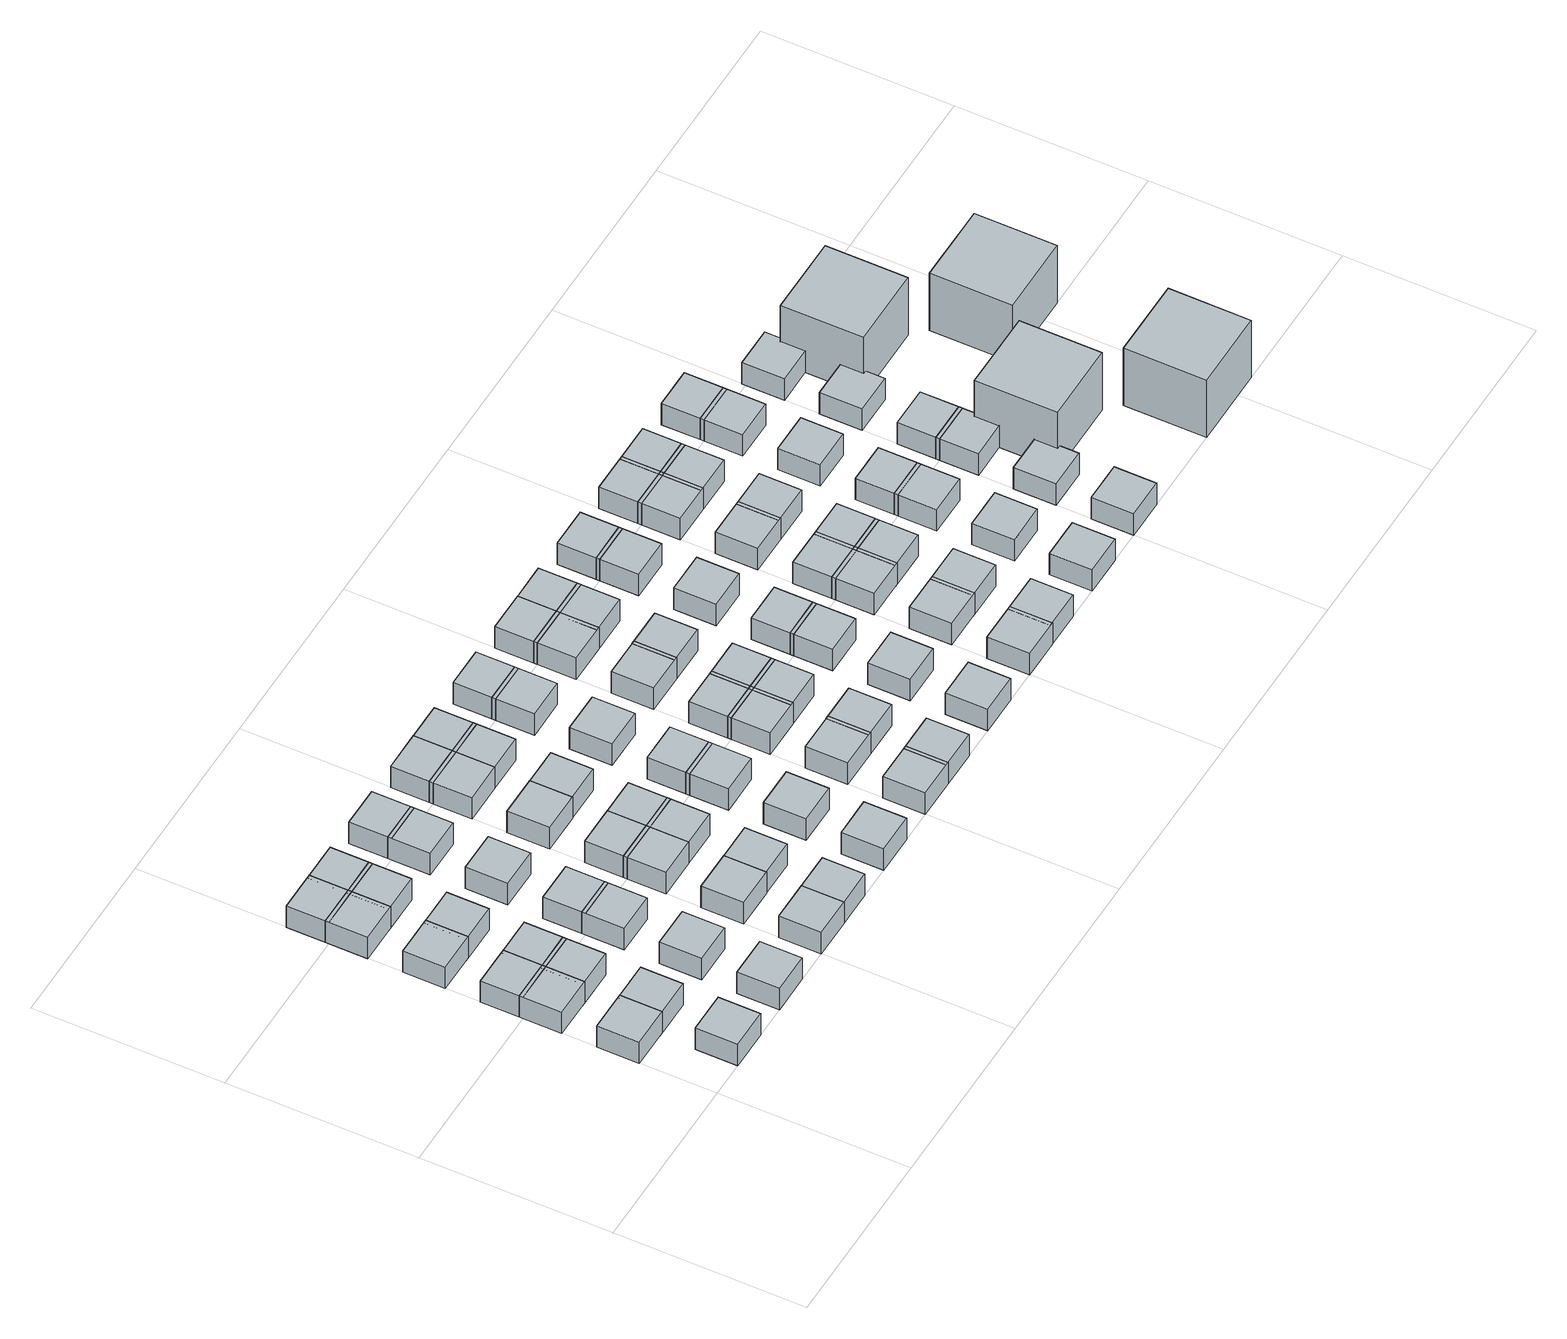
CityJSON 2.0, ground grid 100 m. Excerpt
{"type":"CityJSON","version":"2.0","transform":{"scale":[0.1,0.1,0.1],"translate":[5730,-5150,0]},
"CityObjects":{
"object1":{"type":"GenericCityObject","geometry":[{"type":"Solid","lod":"1","boundaries":[[[[0,1,2,3]],[[4,5,1,0]],[[5,6,2,1]],[[6,7,3,2]],[[7,4,0,3]],[[7,6,5,4]]]]}]},
"object2":{"type":"GenericCityObject","geometry":[{"type":"Solid","lod":"1","boundaries":[[[[8,9,10,11]],[[12,13,9,8]],[[13,14,10,9]],[[14,15,11,10]],[[15,12,8,11]],[[15,14,13,12]]]]}]},
"object3":{"type":"GenericCityObject","geometry":[{"type":"Solid","lod":"1","boundaries":[[[[16,17,18,19]],[[20,21,17,16]],[[21,22,18,17]],[[22,23,19,18]],[[23,20,16,19]],[[23,22,21,20]]]]}]},
"object4":{"type":"GenericCityObject","geometry":[{"type":"Solid","lod":"1","boundaries":[[[[24,25,26,27]],[[28,29,25,24]],[[29,30,26,25]],[[30,31,27,26]],[[31,28,24,27]],[[31,30,29,28]]]]}]},
"object5":{"type":"GenericCityObject","geometry":[{"type":"Solid","lod":"1","boundaries":[[[[32,33,34,35]],[[36,37,33,32]],[[37,38,34,33]],[[38,39,35,34]],[[39,36,32,35]],[[39,38,37,36]]]]}]},
"object6":{"type":"GenericCityObject","geometry":[{"type":"Solid","lod":"1","boundaries":[[[[40,41,42,43]],[[44,45,41,40]],[[45,46,42,41]],[[46,47,43,42]],[[47,44,40,43]],[[47,46,45,44]]]]}]},
"object7":{"type":"GenericCityObject","geometry":[{"type":"Solid","lod":"1","boundaries":[[[[48,49,50,51]],[[52,53,49,48]],[[53,54,50,49]],[[54,55,51,50]],[[55,52,48,51]],[[55,54,53,52]]]]}]},
"object8":{"type":"GenericCityObject","geometry":[{"type":"Solid","lod":"1","boundaries":[[[[56,57,58,59]],[[60,61,57,56]],[[61,62,58,57]],[[62,63,59,58]],[[63,60,56,59]],[[63,62,61,60]]]]}]},
"object9":{"type":"GenericCityObject","geometry":[{"type":"Solid","lod":"1","boundaries":[[[[64,65,66,67]],[[68,69,65,64]],[[69,70,66,65]],[[70,71,67,66]],[[71,68,64,67]],[[71,70,69,68]]]]}]},
"object10":{"type":"GenericCityObject","geometry":[{"type":"Solid","lod":"1","boundaries":[[[[72,73,74,75]],[[76,77,73,72]],[[77,78,74,73]],[[78,79,75,74]],[[79,76,72,75]],[[79,78,77,76]]]]}]},
"object11":{"type":"GenericCityObject","geometry":[{"type":"Solid","lod":"1","boundaries":[[[[80,81,82,83]],[[84,85,81,80]],[[85,86,82,81]],[[86,87,83,82]],[[87,84,80,83]],[[87,86,85,84]]]]}]},
"object12":{"type":"GenericCityObject","geometry":[{"type":"Solid","lod":"1","boundaries":[[[[88,89,90,91]],[[92,93,89,88]],[[93,94,90,89]],[[94,95,91,90]],[[95,92,88,91]],[[95,94,93,92]]]]}]},
"object13":{"type":"GenericCityObject","geometry":[{"type":"Solid","lod":"1","boundaries":[[[[96,97,98,99]],[[100,101,97,96]],[[101,102,98,97]],[[102,103,99,98]],[[103,100,96,99]],[[103,102,101,100]]]]}]},
"object14":{"type":"GenericCityObject","geometry":[{"type":"Solid","lod":"1","boundaries":[[[[104,105,106,107]],[[108,109,105,104]],[[109,110,106,105]],[[110,111,107,106]],[[111,108,104,107]],[[111,110,109,108]]]]}]},
"object15":{"type":"GenericCityObject","geometry":[{"type":"Solid","lod":"1","boundaries":[[[[112,113,114,115]],[[116,117,113,112]],[[117,118,114,113]],[[118,119,115,114]],[[119,116,112,115]],[[119,118,117,116]]]]}]},
"object16":{"type":"GenericCityObject","geometry":[{"type":"Solid","lod":"1","boundaries":[[[[120,121,122,123]],[[124,125,121,120]],[[125,126,122,121]],[[126,127,123,122]],[[127,124,120,123]],[[127,126,125,124]]]]}]},
"object17":{"type":"GenericCityObject","geometry":[{"type":"Solid","lod":"1","boundaries":[[[[128,129,130,131]],[[132,133,129,128]],[[133,134,130,129]],[[134,135,131,130]],[[135,132,128,131]],[[135,134,133,132]]]]}]},
"object18":{"type":"GenericCityObject","geometry":[{"type":"Solid","lod":"1","boundaries":[[[[136,137,138,139]],[[140,141,137,136]],[[141,142,138,137]],[[142,143,139,138]],[[143,140,136,139]],[[143,142,141,140]]]]}]},
"object19":{"type":"GenericCityObject","geometry":[{"type":"Solid","lod":"1","boundaries":[[[[144,145,146,147]],[[148,149,145,144]],[[149,150,146,145]],[[150,151,147,146]],[[151,148,144,147]],[[151,150,149,148]]]]}]},
"object20":{"type":"GenericCityObject","geometry":[{"type":"Solid","lod":"1","boundaries":[[[[152,153,154,155]],[[156,157,153,152]],[[157,158,154,153]],[[158,159,155,154]],[[159,156,152,155]],[[159,158,157,156]]]]}]},
"object21":{"type":"GenericCityObject","geometry":[{"type":"Solid","lod":"1","boundaries":[[[[160,161,162,163]],[[164,165,161,160]],[[165,166,162,161]],[[166,167,163,162]],[[167,164,160,163]],[[167,166,165,164]]]]}]},
"object22":{"type":"GenericCityObject","geometry":[{"type":"Solid","lod":"1","boundaries":[[[[168,169,170,171]],[[172,173,169,168]],[[173,174,170,169]],[[174,175,171,170]],[[175,172,168,171]],[[175,174,173,172]]]]}]},
"object23":{"type":"GenericCityObject","geometry":[{"type":"Solid","lod":"1","boundaries":[[[[176,177,178,179]],[[180,181,177,176]],[[181,182,178,177]],[[182,183,179,178]],[[183,180,176,179]],[[183,182,181,180]]]]}]},
"object24":{"type":"GenericCityObject","geometry":[{"type":"Solid","lod":"1","boundaries":[[[[184,185,186,187]],[[188,189,185,184]],[[189,190,186,185]],[[190,191,187,186]],[[191,188,184,187]],[[191,190,189,188]]]]}]},
"object25":{"type":"GenericCityObject","geometry":[{"type":"Solid","lod":"1","boundaries":[[[[192,193,194,195]],[[196,197,193,192]],[[197,198,194,193]],[[198,199,195,194]],[[199,196,192,195]],[[199,198,197,196]]]]}]},
"object26":{"type":"GenericCityObject","geometry":[{"type":"Solid","lod":"1","boundaries":[[[[200,201,202,203]],[[204,205,201,200]],[[205,206,202,201]],[[206,207,203,202]],[[207,204,200,203]],[[207,206,205,204]]]]}]},
"object27":{"type":"GenericCityObject","geometry":[{"type":"Solid","lod":"1","boundaries":[[[[208,209,210,211]],[[212,213,209,208]],[[213,214,210,209]],[[214,215,211,210]],[[215,212,208,211]],[[215,214,213,212]]]]}]},
"object28":{"type":"GenericCityObject","geometry":[{"type":"Solid","lod":"1","boundaries":[[[[216,217,218,219]],[[220,221,217,216]],[[221,222,218,217]],[[222,223,219,218]],[[223,220,216,219]],[[223,222,221,220]]]]}]},
"object29":{"type":"GenericCityObject","geometry":[{"type":"Solid","lod":"1","boundaries":[[[[224,225,226,227]],[[228,229,225,224]],[[229,230,226,225]],[[230,231,227,226]],[[231,228,224,227]],[[231,230,229,228]]]]}]},
"object30":{"type":"GenericCityObject","geometry":[{"type":"Solid","lod":"1","boundaries":[[[[232,233,234,235]],[[236,237,233,232]],[[237,238,234,233]],[[238,239,235,234]],[[239,236,232,235]],[[239,238,237,236]]]]}]},
"object31":{"type":"GenericCityObject","geometry":[{"type":"Solid","lod":"1","boundaries":[[[[240,241,242,243]],[[244,245,241,240]],[[245,246,242,241]],[[246,247,243,242]],[[247,244,240,243]],[[247,246,245,244]]]]}]},
"object32":{"type":"GenericCityObject","geometry":[{"type":"Solid","lod":"1","boundaries":[[[[248,249,250,251]],[[252,253,249,248]],[[253,254,250,249]],[[254,255,251,250]],[[255,252,248,251]],[[255,254,253,252]]]]}]},
"object33":{"type":"GenericCityObject","geometry":[{"type":"Solid","lod":"1","boundaries":[[[[256,257,258,259]],[[260,261,257,256]],[[261,262,258,257]],[[262,263,259,258]],[[263,260,256,259]],[[263,262,261,260]]]]}]},
"object34":{"type":"GenericCityObject","geometry":[{"type":"Solid","lod":"1","boundaries":[[[[264,265,266,267]],[[268,269,265,264]],[[269,270,266,265]],[[270,271,267,266]],[[271,268,264,267]],[[271,270,269,268]]]]}]},
"object35":{"type":"GenericCityObject","geometry":[{"type":"Solid","lod":"1","boundaries":[[[[272,273,274,275]],[[276,277,273,272]],[[277,278,274,273]],[[278,279,275,274]],[[279,276,272,275]],[[279,278,277,276]]]]}]},
"object36":{"type":"GenericCityObject","geometry":[{"type":"Solid","lod":"1","boundaries":[[[[280,281,282,283]],[[284,285,281,280]],[[285,286,282,281]],[[286,287,283,282]],[[287,284,280,283]],[[287,286,285,284]]]]}]},
"object37":{"type":"GenericCityObject","geometry":[{"type":"Solid","lod":"1","boundaries":[[[[288,289,290,291]],[[292,293,289,288]],[[293,294,290,289]],[[294,295,291,290]],[[295,292,288,291]],[[295,294,293,292]]]]}]},
"object38":{"type":"GenericCityObject","geometry":[{"type":"Solid","lod":"1","boundaries":[[[[296,297,298,299]],[[300,301,297,296]],[[301,302,298,297]],[[302,303,299,298]],[[303,300,296,299]],[[303,302,301,300]]]]}]},
"object39":{"type":"GenericCityObject","geometry":[{"type":"Solid","lod":"1","boundaries":[[[[304,305,306,307]],[[308,309,305,304]],[[309,310,306,305]],[[310,311,307,306]],[[311,308,304,307]],[[311,310,309,308]]]]}]},
"object40":{"type":"GenericCityObject","geometry":[{"type":"Solid","lod":"1","boundaries":[[[[312,313,314,315]],[[316,317,313,312]],[[317,318,314,313]],[[318,319,315,314]],[[319,316,312,315]],[[319,318,317,316]]]]}]},
"object41":{"type":"GenericCityObject","geometry":[{"type":"Solid","lod":"1","boundaries":[[[[320,321,322,323]],[[324,325,321,320]],[[325,326,322,321]],[[326,327,323,322]],[[327,324,320,323]],[[327,326,325,324]]]]}]},
"object42":{"type":"GenericCityObject","geometry":[{"type":"Solid","lod":"1","boundaries":[[[[328,329,330,331]],[[332,333,329,328]],[[333,334,330,329]],[[334,335,331,330]],[[335,332,328,331]],[[335,334,333,332]]]]}]},
"object43":{"type":"GenericCityObject","geometry":[{"type":"Solid","lod":"1","boundaries":[[[[336,337,338,339]],[[340,341,337,336]],[[341,342,338,337]],[[342,343,339,338]],[[343,340,336,339]],[[343,342,341,340]]]]}]},
"object44":{"type":"GenericCityObject","geometry":[{"type":"Solid","lod":"1","boundaries":[[[[344,345,346,347]],[[348,349,345,344]],[[349,350,346,345]],[[350,351,347,346]],[[351,348,344,347]],[[351,350,349,348]]]]}]},
"object45":{"type":"GenericCityObject","geometry":[{"type":"Solid","lod":"1","boundaries":[[[[352,353,354,355]],[[356,357,353,352]],[[357,358,354,353]],[[358,359,355,354]],[[359,356,352,355]],[[359,358,357,356]]]]}]},
"object46":{"type":"GenericCityObject","geometry":[{"type":"Solid","lod":"1","boundaries":[[[[360,361,362,363]],[[364,365,361,360]],[[365,366,362,361]],[[366,367,363,362]],[[367,364,360,363]],[[367,366,365,364]]]]}]},
"object47":{"type":"GenericCityObject","geometry":[{"type":"Solid","lod":"1","boundaries":[[[[368,369,370,371]],[[372,373,369,368]],[[373,374,370,369]],[[374,375,371,370]],[[375,372,368,371]],[[375,374,373,372]]]]}]},
"object48":{"type":"GenericCityObject","geometry":[{"type":"Solid","lod":"1","boundaries":[[[[376,377,378,379]],[[380,381,377,376]],[[381,382,378,377]],[[382,383,379,378]],[[383,380,376,379]],[[383,382,381,380]]]]}]},
"object49":{"type":"GenericCityObject","geometry":[{"type":"Solid","lod":"1","boundaries":[[[[384,385,386,387]],[[388,389,385,384]],[[389,390,386,385]],[[390,391,387,386]],[[391,388,384,387]],[[391,390,389,388]]]]}]},
"object50":{"type":"GenericCityObject","geometry":[{"type":"Solid","lod":"1","boundaries":[[[[392,393,394,395]],[[396,397,393,392]],[[397,398,394,393]],[[398,399,395,394]],[[399,396,392,395]],[[399,398,397,396]]]]}]},
"object51":{"type":"GenericCityObject","geometry":[{"type":"Solid","lod":"1","boundaries":[[[[400,401,402,403]],[[404,405,401,400]],[[405,406,402,401]],[[406,407,403,402]],[[407,404,400,403]],[[407,406,405,404]]]]}]},
"object52":{"type":"GenericCityObject","geometry":[{"type":"Solid","lod":"1","boundaries":[[[[408,409,410,411]],[[412,413,409,408]],[[413,414,410,409]],[[414,415,411,410]],[[415,412,408,411]],[[415,414,413,412]]]]}]},
"object53":{"type":"GenericCityObject","geometry":[{"type":"Solid","lod":"1","boundaries":[[[[416,417,418,419]],[[420,421,417,416]],[[421,422,418,417]],[[422,423,419,418]],[[423,420,416,419]],[[423,422,421,420]]]]}]},
"object54":{"type":"GenericCityObject","geometry":[{"type":"Solid","lod":"1","boundaries":[[[[424,425,426,427]],[[428,429,425,424]],[[429,430,426,425]],[[430,431,427,426]],[[431,428,424,427]],[[431,430,429,428]]]]}]},
"object55":{"type":"GenericCityObject","geometry":[{"type":"Solid","lod":"1","boundaries":[[[[432,433,434,435]],[[436,437,433,432]],[[437,438,434,433]],[[438,439,435,434]],[[439,436,432,435]],[[439,438,437,436]]]]}]},
"object56":{"type":"GenericCityObject","geometry":[{"type":"Solid","lod":"1","boundaries":[[[[440,441,442,443]],[[444,445,441,440]],[[445,446,442,441]],[[446,447,443,442]],[[447,444,440,443]],[[447,446,445,444]]]]}]},
"object57":{"type":"GenericCityObject","geometry":[{"type":"Solid","lod":"1","boundaries":[[[[448,449,450,451]],[[452,453,449,448]],[[453,454,450,449]],[[454,455,451,450]],[[455,452,448,451]],[[455,454,453,452]]]]}]},
"object58":{"type":"GenericCityObject","geometry":[{"type":"Solid","lod":"1","boundaries":[[[[456,457,458,459]],[[460,461,457,456]],[[461,462,458,457]],[[462,463,459,458]],[[463,460,456,459]],[[463,462,461,460]]]]}]},
"object59":{"type":"GenericCityObject","geometry":[{"type":"Solid","lod":"1","boundaries":[[[[464,465,466,467]],[[468,469,465,464]],[[469,470,466,465]],[[470,471,467,466]],[[471,468,464,467]],[[471,470,469,468]]]]}]},
"object60":{"type":"GenericCityObject","geometry":[{"type":"Solid","lod":"1","boundaries":[[[[472,473,474,475]],[[476,477,473,472]],[[477,478,474,473]],[[478,479,475,474]],[[479,476,472,475]],[[479,478,477,476]]]]}]},
"object61":{"type":"GenericCityObject","geometry":[{"type":"Solid","lod":"1","boundaries":[[[[480,481,482,483]],[[484,485,481,480]],[[485,486,482,481]],[[486,487,483,482]],[[487,484,480,483]],[[487,486,485,484]]]]}]},
"object62":{"type":"GenericCityObject","geometry":[{"type":"Solid","lod":"1","boundaries":[[[[488,489,490,491]],[[492,493,489,488]],[[493,494,490,489]],[[494,495,491,490]],[[495,492,488,491]],[[495,494,493,492]]]]}]},
"object63":{"type":"GenericCityObject","geometry":[{"type":"Solid","lod":"1","boundaries":[[[[496,497,498,499]],[[500,501,497,496]],[[501,502,498,497]],[[502,503,499,498]],[[503,500,496,499]],[[503,502,501,500]]]]}]},
"object64":{"type":"GenericCityObject","geometry":[{"type":"Solid","lod":"1","boundaries":[[[[504,505,506,507]],[[508,509,505,504]],[[509,510,506,505]],[[510,511,507,506]],[[511,508,504,507]],[[511,510,509,508]]]]}]},
"object65":{"type":"GenericCityObject","geometry":[{"type":"Solid","lod":"1","boundaries":[[[[512,513,514,515]],[[516,517,513,512]],[[517,518,514,513]],[[518,519,515,514]],[[519,516,512,515]],[[519,518,517,516]]]]}]},
"object66":{"type":"GenericCityObject","geometry":[{"type":"Solid","lod":"1","boundaries":[[[[520,521,522,523]],[[524,525,521,520]],[[525,526,522,521]],[[526,527,523,522]],[[527,524,520,523]],[[527,526,525,524]]]]}]},
"object67":{"type":"GenericCityObject","geometry":[{"type":"Solid","lod":"1","boundaries":[[[[528,529,530,531]],[[532,533,529,528]],[[533,534,530,529]],[[534,535,531,530]],[[535,532,528,531]],[[535,534,533,532]]]]}]},
"object68":{"type":"GenericCityObject","geometry":[{"type":"Solid","lod":"1","boundaries":[[[[536,537,538,539]],[[540,541,537,536]],[[541,542,538,537]],[[542,543,539,538]],[[543,540,536,539]],[[543,542,541,540]]]]}]},
"object69":{"type":"GenericCityObject","geometry":[{"type":"Solid","lod":"1","boundaries":[[[[544,545,546,547]],[[548,549,545,544]],[[549,550,546,545]],[[550,551,547,546]],[[551,548,544,547]],[[551,550,549,548]]]]}]},
"object70":{"type":"GenericCityObject","geometry":[{"type":"Solid","lod":"1","boundaries":[[[[552,553,554,555]],[[556,557,553,552]],[[557,558,554,553]],[[558,559,555,554]],[[559,556,552,555]],[[559,558,557,556]]]]}]},
"object71":{"type":"GenericCityObject","geometry":[{"type":"Solid","lod":"1","boundaries":[[[[560,561,562,563]],[[564,565,561,560]],[[565,566,562,561]],[[566,567,563,562]],[[567,564,560,563]],[[567,566,565,564]]]]}]},
"object72":{"type":"GenericCityObject","geometry":[{"type":"Solid","lod":"1","boundaries":[[[[568,569,570,571]],[[572,573,569,568]],[[573,574,570,569]],[[574,575,571,570]],[[575,572,568,571]],[[575,574,573,572]]]]}]},
"object73":{"type":"GenericCityObject","geometry":[{"type":"Solid","lod":"1","boundaries":[[[[576,577,578,579]],[[580,581,577,576]],[[581,582,578,577]],[[582,583,579,578]],[[583,580,576,579]],[[583,582,581,580]]]]}]},
"object74":{"type":"GenericCityObject","geometry":[{"type":"Solid","lod":"1","boundaries":[[[[584,585,586,587]],[[588,589,585,584]],[[589,590,586,585]],[[590,591,587,586]],[[591,588,584,587]],[[591,590,589,588]]]]}]},
"object75":{"type":"GenericCityObject","geometry":[{"type":"Solid","lod":"1","boundaries":[[[[592,593,594,595]],[[596,597,593,592]],[[597,598,594,593]],[[598,599,595,594]],[[599,596,592,595]],[[599,598,597,596]]]]}]},
"object76":{"type":"GenericCityObject","geometry":[{"type":"Solid","lod":"1","boundaries":[[[[600,601,602,603]],[[604,605,601,600]],[[605,606,602,601]],[[606,607,603,602]],[[607,604,600,603]],[[607,606,605,604]]]]}]},
"object77":{"type":"GenericCityObject","geometry":[{"type":"Solid","lod":"1","boundaries":[[[[608,609,610,611]],[[612,613,609,608]],[[613,614,610,609]],[[614,615,611,610]],[[615,612,608,611]],[[615,614,613,612]]]]}]},
"object78":{"type":"GenericCityObject","geometry":[{"type":"Solid","lod":"1","boundaries":[[[[616,617,618,619]],[[620,621,617,616]],[[621,622,618,617]],[[622,623,619,618]],[[623,620,616,619]],[[623,622,621,620]]]]}]},
"object79":{"type":"GenericCityObject","geometry":[{"type":"Solid","lod":"1","boundaries":[[[[624,625,626,627]],[[628,629,625,624]],[[629,630,626,625]],[[630,631,627,626]],[[631,628,624,627]],[[631,630,629,628]]]]}]},
"object80":{"type":"GenericCityObject","geometry":[{"type":"Solid","lod":"1","boundaries":[[[[632,633,634,635]],[[636,637,633,632]],[[637,638,634,633]],[[638,639,635,634]],[[639,636,632,635]],[[639,638,637,636]]]]}]},
"object81":{"type":"GenericCityObject","geometry":[{"type":"Solid","lod":"1","boundaries":[[[[640,641,642,643]],[[644,645,641,640]],[[645,646,642,641]],[[646,647,643,642]],[[647,644,640,643]],[[647,646,645,644]]]]}]},
"object82":{"type":"GenericCityObject","geometry":[{"type":"Solid","lod":"1","boundaries":[[[[648,649,650,651]],[[652,653,649,648]],[[653,654,650,649]],[[654,655,651,650]],[[655,652,648,651]],[[655,654,653,652]]]]}]},
"object83":{"type":"GenericCityObject","geometry":[{"type":"Solid","lod":"1","boundaries":[[[[656,657,658,659]],[[660,661,657,656]],[[661,662,658,657]],[[662,663,659,658]],[[663,660,656,659]],[[663,662,661,660]]]]}]},
"object84":{"type":"GenericCityObject","geometry":[{"type":"Solid","lod":"1","boundaries":[[[[664,665,666,667]],[[668,669,665,664]],[[669,670,666,665]],[[670,671,667,666]],[[671,668,664,667]],[[671,670,669,668]]]]}]},
"object85":{"type":"GenericCityObject","geometry":[{"type":"Solid","lod":"1","boundaries":[[[[672,673,674,675]],[[676,677,673,672]],[[677,678,674,673]],[[678,679,675,674]],[[679,676,672,675]],[[679,678,677,676]]]]}]},
"object86":{"type":"GenericCityObject","geometry":[{"type":"Solid","lod":"1","boundaries":[[[[680,681,682,683]],[[684,685,681,680]],[[685,686,682,681]],[[686,687,683,682]],[[687,684,680,683]],[[687,686,685,684]]]]}]},
"object87":{"type":"GenericCityObject","geometry":[{"type":"Solid","lod":"1","boundaries":[[[[688,689,690,691]],[[692,693,689,688]],[[693,694,690,689]],[[694,695,691,690]],[[695,692,688,691]],[[695,694,693,692]]]]}]},
"object88":{"type":"GenericCityObject","geometry":[{"type":"Solid","lod":"1","boundaries":[[[[696,697,698,699]],[[700,701,697,696]],[[701,702,698,697]],[[702,703,699,698]],[[703,700,696,699]],[[703,702,701,700]]]]}]},
"object89":{"type":"GenericCityObject","geometry":[{"type":"Solid","lod":"1","boundaries":[[[[704,705,706,707]],[[708,709,705,704]],[[709,710,706,705]],[[710,711,707,706]],[[711,708,704,707]],[[711,710,709,708]]]]}]},
"object90":{"type":"GenericCityObject","geometry":[{"type":"Solid","lod":"1","boundaries":[[[[712,713,714,715]],[[716,717,713,712]],[[717,718,714,713]],[[718,719,715,714]],[[719,716,712,715]],[[719,718,717,716]]]]}]},
"object91":{"type":"GenericCityObject","geometry":[{"type":"Solid","lod":"1","boundaries":[[[[720,721,722,723]],[[724,725,721,720]],[[725,726,722,721]],[[726,727,723,722]],[[727,724,720,723]],[[727,726,725,724]]]]}]},
"object92":{"type":"GenericCityObject","geometry":[{"type":"Solid","lod":"1","boundaries":[[[[728,729,730,731]],[[732,733,729,728]],[[733,734,730,729]],[[734,735,731,730]],[[735,732,728,731]],[[735,734,733,732]]]]}]},
"object93":{"type":"GenericCityObject","geometry":[{"type":"Solid","lod":"1","boundaries":[[[[736,737,738,739]],[[740,741,737,736]],[[741,742,738,737]],[[742,743,739,738]],[[743,740,736,739]],[[743,742,741,740]]]]}]}
},
"vertices":[
[0,400,0],[220,400,0],[220,620,0],[0,620,0],[0,400,140],[220,400,140],[220,620,140],[0,620,140],
[200,0,0],[420,0,0],[420,220,0],[200,220,0],[200,0,140],[420,0,140],[420,220,140],[200,220,140],
[0,800,0],[220,800,0],[220,1020,0],[0,1020,0],[0,800,140],[220,800,140],[220,1020,140],[0,1020,140],
[0,1000,0],[220,1000,0],[220,1220,0],[0,1220,0],[0,1000,140],[220,1000,140],[220,1220,140],[0,1220,140],
[200,400,0],[420,400,0],[420,620,0],[200,620,0],[200,400,140],[420,400,140],[420,620,140],[200,620,140],
[0,1400,0],[220,1400,0],[220,1620,0],[0,1620,0],[0,1400,140],[220,1400,140],[220,1620,140],[0,1620,140],
[200,800,0],[420,800,0],[420,1020,0],[200,1020,0],[200,800,140],[420,800,140],[420,1020,140],[200,1020,140],
[200,1000,0],[420,1000,0],[420,1220,0],[200,1220,0],[200,1000,140],[420,1000,140],[420,1220,140],[200,1220,140],
[0,1800,0],[220,1800,0],[220,2020,0],[0,2020,0],[0,1800,140],[220,1800,140],[220,2020,140],[0,2020,140],
[600,0,0],[820,0,0],[820,220,0],[600,220,0],[600,0,140],[820,0,140],[820,220,140],[600,220,140],
[0,2000,0],[220,2000,0],[220,2220,0],[0,2220,0],[0,2000,140],[220,2000,140],[220,2220,140],[0,2220,140],
[200,1400,0],[420,1400,0],[420,1620,0],[200,1620,0],[200,1400,140],[420,1400,140],[420,1620,140],[200,1620,140],
[600,400,0],[820,400,0],[820,620,0],[600,620,0],[600,400,140],[820,400,140],[820,620,140],[600,620,140],
[200,1800,0],[420,1800,0],[420,2020,0],[200,2020,0],[200,1800,140],[420,1800,140],[420,2020,140],[200,2020,140],
[200,2000,0],[420,2000,0],[420,2220,0],[200,2220,0],[200,2000,140],[420,2000,140],[420,2220,140],[200,2220,140],
[600,800,0],[820,800,0],[820,1020,0],[600,1020,0],[600,800,140],[820,800,140],[820,1020,140],[600,1020,140],
[600,1000,0],[820,1000,0],[820,1220,0],[600,1220,0],[600,1000,140],[820,1000,140],[820,1220,140],[600,1220,140],
[1000,0,0],[1220,0,0],[1220,220,0],[1000,220,0],[1000,0,140],[1220,0,140],[1220,220,140],[1000,220,140],
[600,1400,0],[820,1400,0],[820,1620,0],[600,1620,0],[600,1400,140],[820,1400,140],[820,1620,140],[600,1620,140],
[1000,400,0],[1220,400,0],[1220,620,0],[1000,620,0],[1000,400,140],[1220,400,140],[1220,620,140],[1000,620,140],
[600,1800,0],[820,1800,0],[820,2020,0],[600,2020,0],[600,1800,140],[820,1800,140],[820,2020,140],[600,2020,140],
[1200,0,0],[1420,0,0],[1420,220,0],[1200,220,0],[1200,0,140],[1420,0,140],[1420,220,140],[1200,220,140],
[600,2000,0],[820,2000,0],[820,2220,0],[600,2220,0],[600,2000,140],[820,2000,140],[820,2220,140],[600,2220,140],
[1000,800,0],[1220,800,0],[1220,1020,0],[1000,1020,0],[1000,800,140],[1220,800,140],[1220,1020,140],[1000,1020,140],
[1000,1000,0],[1220,1000,0],[1220,1220,0],[1000,1220,0],[1000,1000,140],[1220,1000,140],[1220,1220,140],[1000,1220,140],
[1200,400,0],[1420,400,0],[1420,620,0],[1200,620,0],[1200,400,140],[1420,400,140],[1420,620,140],[1200,620,140],
[1000,1400,0],[1220,1400,0],[1220,1620,0],[1000,1620,0],[1000,1400,140],[1220,1400,140],[1220,1620,140],[1000,1620,140],
[1200,800,0],[1420,800,0],[1420,1020,0],[1200,1020,0],[1200,800,140],[1420,800,140],[1420,1020,140],[1200,1020,140],
[1200,1000,0],[1420,1000,0],[1420,1220,0],[1200,1220,0],[1200,1000,140],[1420,1000,140],[1420,1220,140],[1200,1220,140],
[1000,1800,0],[1220,1800,0],[1220,2020,0],[1000,2020,0],[1000,1800,140],[1220,1800,140],[1220,2020,140],[1000,2020,140],
[1600,0,0],[1820,0,0],[1820,220,0],[1600,220,0],[1600,0,140],[1820,0,140],[1820,220,140],[1600,220,140],
[1000,2000,0],[1220,2000,0],[1220,2220,0],[1000,2220,0],[1000,2000,140],[1220,2000,140],[1220,2220,140],[1000,2220,140],
[1200,1400,0],[1420,1400,0],[1420,1620,0],[1200,1620,0],[1200,1400,140],[1420,1400,140],[1420,1620,140],[1200,1620,140],
[1600,400,0],[1820,400,0],[1820,620,0],[1600,620,0],[1600,400,140],[1820,400,140],[1820,620,140],[1600,620,140],
[1200,1800,0],[1420,1800,0],[1420,2020,0],[1200,2020,0],[1200,1800,140],[1420,1800,140],[1420,2020,140],[1200,2020,140],
[1200,2000,0],[1420,2000,0],[1420,2220,0],[1200,2220,0],[1200,2000,140],[1420,2000,140],[1420,2220,140],[1200,2220,140],
[1600,800,0],[1820,800,0],[1820,1020,0],[1600,1020,0],[1600,800,140],[1820,800,140],[1820,1020,140],[1600,1020,140],
[1600,1000,0],[1820,1000,0],[1820,1220,0],[1600,1220,0],[1600,1000,140],[1820,1000,140],[1820,1220,140],[1600,1220,140],
[2000,0,0],[2220,0,0],[2220,220,0],[2000,220,0],[2000,0,140],[2220,0,140],[2220,220,140],[2000,220,140],
[1600,1400,0],[1820,1400,0],[1820,1620,0],[1600,1620,0],[1600,1400,140],[1820,1400,140],[1820,1620,140],[1600,1620,140],
[2000,400,0],[2220,400,0],[2220,620,0],[2000,620,0],[2000,400,140],[2220,400,140],[2220,620,140],[2000,620,140],
[1600,1800,0],[1820,1800,0],[1820,2020,0],[1600,2020,0],[1600,1800,140],[1820,1800,140],[1820,2020,140],[1600,2020,140],
[2200,0,0],[2420,0,0],[2420,220,0],[2200,220,0],[2200,0,140],[2420,0,140],[2420,220,140],[2200,220,140],
[1600,2000,0],[1820,2000,0],[1820,2220,0],[1600,2220,0],[1600,2000,140],[1820,2000,140],[1820,2220,140],[1600,2220,140],
[2000,800,0],[2220,800,0],[2220,1020,0],[2000,1020,0],[2000,800,140],[2220,800,140],[2220,1020,140],[2000,1020,140],
[2000,1000,0],[2220,1000,0],[2220,1220,0],[2000,1220,0],[2000,1000,140],[2220,1000,140],[2220,1220,140],[2000,1220,140],
[2200,400,0],[2420,400,0],[2420,620,0],[2200,620,0],[2200,400,140],[2420,400,140],[2420,620,140],[2200,620,140],
[2000,1400,0],[2220,1400,0],[2220,1620,0],[2000,1620,0],[2000,1400,140],[2220,1400,140],[2220,1620,140],[2000,1620,140],
[2200,800,0],[2420,800,0],[2420,1020,0],[2200,1020,0],[2200,800,140],[2420,800,140],[2420,1020,140],[2200,1020,140],
[2200,1000,0],[2420,1000,0],[2420,1220,0],[2200,1220,0],[2200,1000,140],[2420,1000,140],[2420,1220,140],[2200,1220,140],
[2000,1800,0],[2220,1800,0],[2220,2020,0],[2000,2020,0],[2000,1800,140],[2220,1800,140],[2220,2020,140],[2000,2020,140],
[2600,0,0],[2820,0,0],[2820,220,0],[2600,220,0],[2600,0,140],[2820,0,140],[2820,220,140],[2600,220,140],
[2000,2000,0],[2220,2000,0],[2220,2220,0],[2000,2220,0],[2000,2000,140],[2220,2000,140],[2220,2220,140],[2000,2220,140],
[2200,1400,0],[2420,1400,0],[2420,1620,0],[2200,1620,0],[2200,1400,140],[2420,1400,140],[2420,1620,140],[2200,1620,140],
[2600,400,0],[2820,400,0],[2820,620,0],[2600,620,0],[2600,400,140],[2820,400,140],[2820,620,140],[2600,620,140],
[2200,1800,0],[2420,1800,0],[2420,2020,0],[2200,2020,0],[2200,1800,140],[2420,1800,140],[2420,2020,140],[2200,2020,140],
[2200,2000,0],[2420,2000,0],[2420,2220,0],[2200,2220,0],[2200,2000,140],[2420,2000,140],[2420,2220,140],[2200,2220,140],
[2600,800,0],[2820,800,0],[2820,1020,0],[2600,1020,0],[2600,800,140],[2820,800,140],[2820,1020,140],[2600,1020,140],
[2600,1000,0],[2820,1000,0],[2820,1220,0],[2600,1220,0],[2600,1000,140],[2820,1000,140],[2820,1220,140],[2600,1220,140],
[3000,0,0],[3220,0,0],[3220,220,0],[3000,220,0],[3000,0,140],[3220,0,140],[3220,220,140],[3000,220,140],
[2600,1400,0],[2820,1400,0],[2820,1620,0],[2600,1620,0],[2600,1400,140],[2820,1400,140],[2820,1620,140],[2600,1620,140],
[3000,400,0],[3220,400,0],[3220,620,0],[3000,620,0],[3000,400,140],[3220,400,140],[3220,620,140],[3000,620,140],
[2600,1800,0],[2820,1800,0],[2820,2020,0],[2600,2020,0],[2600,1800,140],[2820,1800,140],[2820,2020,140],[2600,2020,140],
[3200,0,0],[3420,0,0],[3420,220,0],[3200,220,0],[3200,0,140],[3420,0,140],[3420,220,140],[3200,220,140],
[2600,2000,0],[2820,2000,0],[2820,2220,0],[2600,2220,0],[2600,2000,140],[2820,2000,140],[2820,2220,140],[2600,2220,140],
[3000,800,0],[3220,800,0],[3220,1020,0],[3000,1020,0],[3000,800,140],[3220,800,140],[3220,1020,140],[3000,1020,140],
[3000,1000,0],[3220,1000,0],[3220,1220,0],[3000,1220,0],[3000,1000,140],[3220,1000,140],[3220,1220,140],[3000,1220,140],
[3200,400,0],[3420,400,0],[3420,620,0],[3200,620,0],[3200,400,140],[3420,400,140],[3420,620,140],[3200,620,140],
[3000,1400,0],[3220,1400,0],[3220,1620,0],[3000,1620,0],[3000,1400,140],[3220,1400,140],[3220,1620,140],[3000,1620,140],
[3200,800,0],[3420,800,0],[3420,1020,0],[3200,1020,0],[3200,800,140],[3420,800,140],[3420,1020,140],[3200,1020,140],
[3200,1000,0],[3420,1000,0],[3420,1220,0],[3200,1220,0],[3200,1000,140],[3420,1000,140],[3420,1220,140],[3200,1220,140],
[3000,1800,0],[3220,1800,0],[3220,2020,0],[3000,2020,0],[3000,1800,140],[3220,1800,140],[3220,2020,140],[3000,2020,140],
[3600,0,0],[3820,0,0],[3820,220,0],[3600,220,0],[3600,0,140],[3820,0,140],[3820,220,140],[3600,220,140],
[3000,2000,0],[3220,2000,0],[3220,2220,0],[3000,2220,0],[3000,2000,140],[3220,2000,140],[3220,2220,140],[3000,2220,140],
[3200,1400,0],[3420,1400,0],[3420,1620,0],[3200,1620,0],[3200,1400,140],[3420,1400,140],[3420,1620,140],[3200,1620,140],
[3600,400,0],[3820,400,0],[3820,620,0],[3600,620,0],[3600,400,140],[3820,400,140],[3820,620,140],[3600,620,140],
[3200,1800,0],[3420,1800,0],[3420,2020,0],[3200,2020,0],[3200,1800,140],[3420,1800,140],[3420,2020,140],[3200,2020,140],
[3200,2000,0],[3420,2000,0],[3420,2220,0],[3200,2220,0],[3200,2000,140],[3420,2000,140],[3420,2220,140],[3200,2220,140],
[3600,800,0],[3820,800,0],[3820,1020,0],[3600,1020,0],[3600,800,140],[3820,800,140],[3820,1020,140],[3600,1020,140],
[3600,1000,0],[3820,1000,0],[3820,1220,0],[3600,1220,0],[3600,1000,140],[3820,1000,140],[3820,1220,140],[3600,1220,140],
[4000,0,0],[4220,0,0],[4220,220,0],[4000,220,0],[4000,0,140],[4220,0,140],[4220,220,140],[4000,220,140],
[3600,1400,0],[3820,1400,0],[3820,1620,0],[3600,1620,0],[3600,1400,140],[3820,1400,140],[3820,1620,140],[3600,1620,140],
[4000,400,0],[4220,400,0],[4220,620,0],[4000,620,0],[4000,400,140],[4220,400,140],[4220,620,140],[4000,620,140],
[3600,1800,0],[3820,1800,0],[3820,2020,0],[3600,2020,0],[3600,1800,140],[3820,1800,140],[3820,2020,140],[3600,2020,140],
[3600,2000,0],[3820,2000,0],[3820,2220,0],[3600,2220,0],[3600,2000,140],[3820,2000,140],[3820,2220,140],[3600,2220,140],
[4000,800,0],[4220,800,0],[4220,1020,0],[4000,1020,0],[4000,800,140],[4220,800,140],[4220,1020,140],[4000,1020,140],
[4000,1000,0],[4220,1000,0],[4220,1220,0],[4000,1220,0],[4000,1000,140],[4220,1000,140],[4220,1220,140],[4000,1220,140],
[4000,1400,0],[4220,1400,0],[4220,1620,0],[4000,1620,0],[4000,1400,140],[4220,1400,140],[4220,1620,140],[4000,1620,140],
[4200,500,0],[4629,500,0],[4629,929,0],[4200,929,0],[4200,500,375],[4629,500,375],[4629,929,375],[4200,929,375],
[4000,1800,0],[4220,1800,0],[4220,2020,0],[4000,2020,0],[4000,1800,140],[4220,1800,140],[4220,2020,140],[4000,2020,140],
[4200,1500,0],[4629,1500,0],[4629,1929,0],[4200,1929,0],[4200,1500,375],[4629,1500,375],[4629,1929,375],[4200,1929,375],
[4700,0,0],[5129,0,0],[5129,429,0],[4700,429,0],[4700,0,375],[5129,0,375],[5129,429,375],[4700,429,375],
[4700,1000,0],[5129,1000,0],[5129,1429,0],[4700,1429,0],[4700,1000,375],[5129,1000,375],[5129,1429,375],[4700,1429,375]
]}
